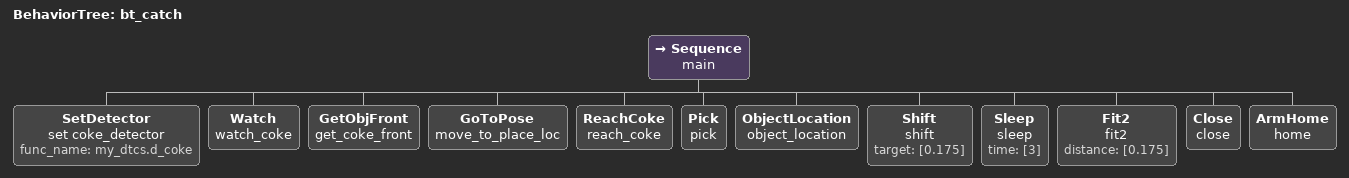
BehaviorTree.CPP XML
<root>
    <BehaviorTree ID="bt_catch">
    <Sequence name="main">
    <!-- 第6回終わらせないと認識できないかなしみ -->
        <SetDetector name="set coke_detector" func_name="my_dtcs.d_coke"/>
        <Watch name="watch_coke"/>
        <GetObjFront name="get_coke_front"/>
        <GoToPose name="move_to_place_loc"/>
        <ReachCoke name="reach_coke" />
        <Pick name="pick"/>
        <ObjectLocation name="object_location"/>
        <Shift name="shift" target="[0.175]"/>
        <Sleep name="sleep" time="[3]"/>
        <Fit2 name="fit2" distance="[0.175]"/>
        <Close name="close"/>
        <ArmHome name="home"/>
    </Sequence>
    </BehaviorTree>
</root>
